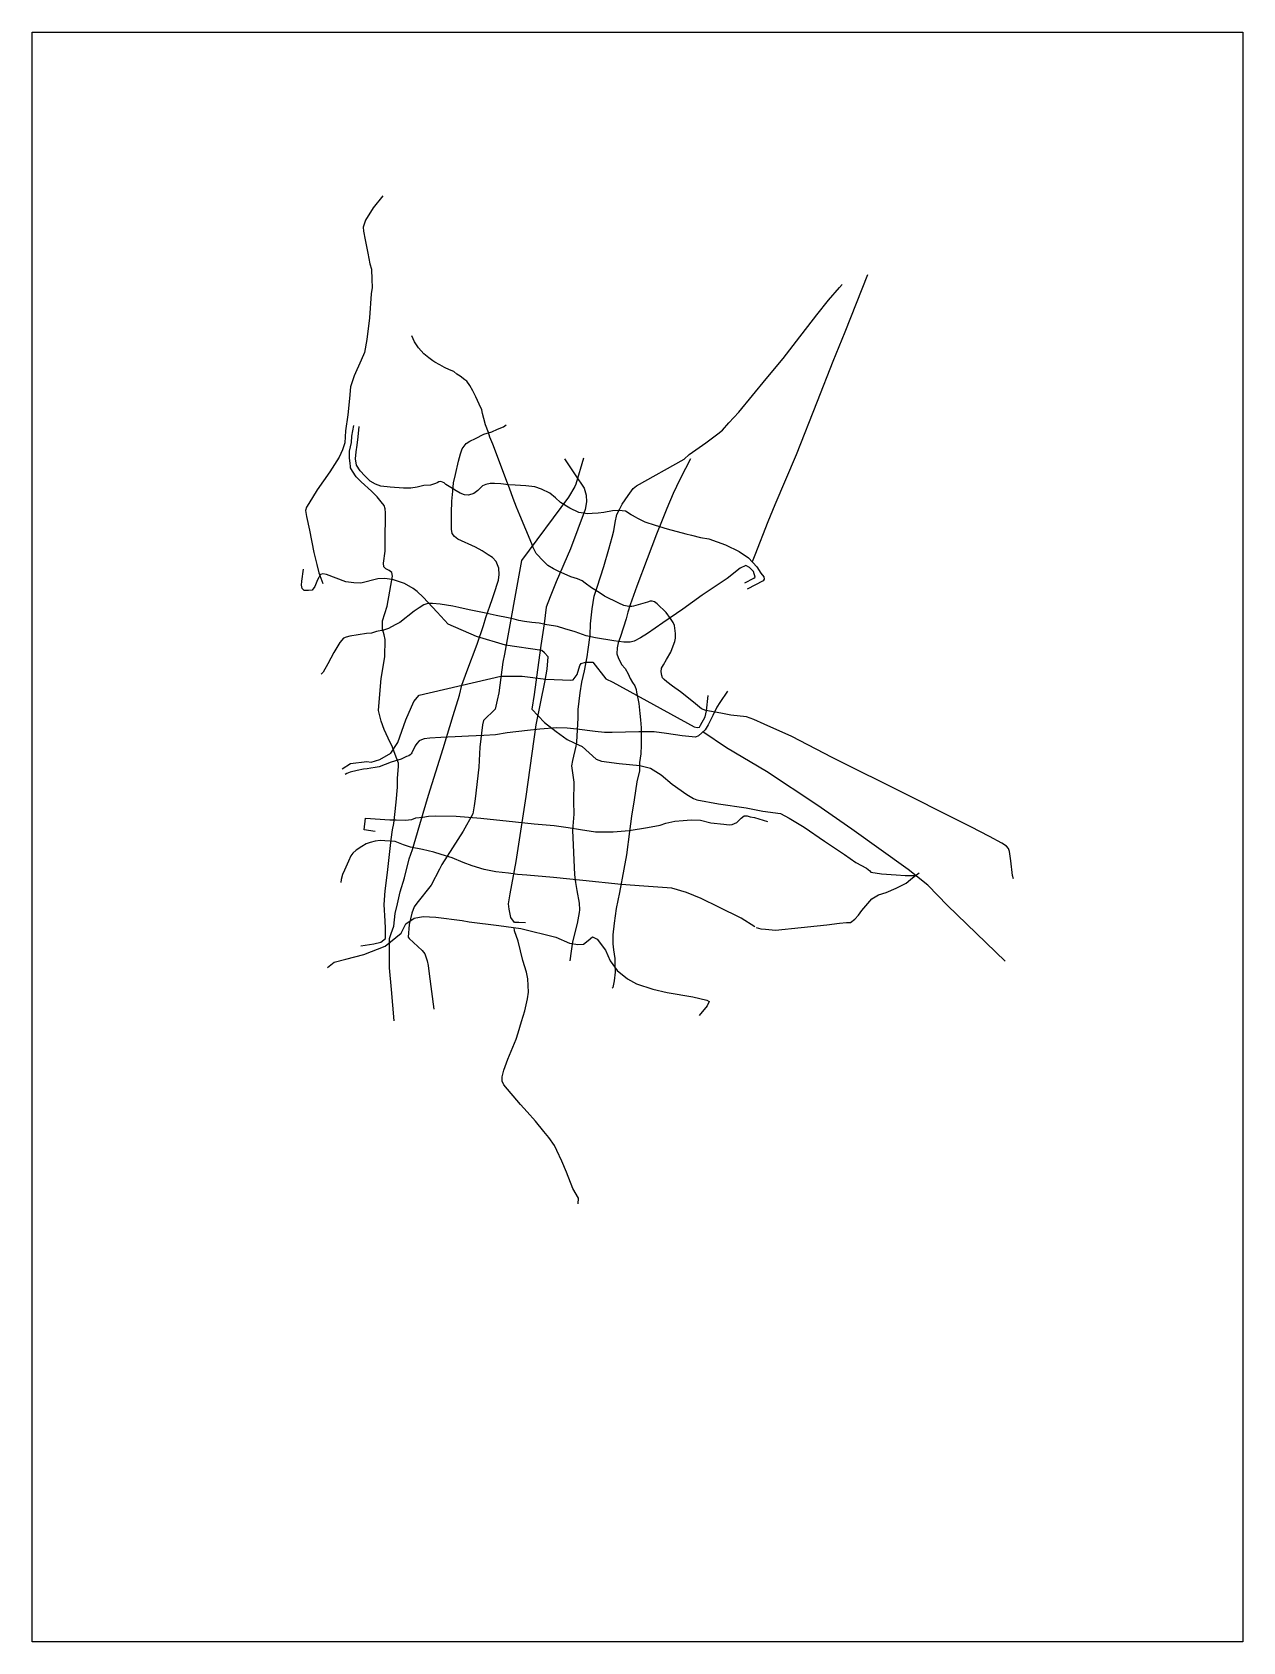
# Model space of a CAD drawing. Header units: inches. Extents: x -99.302 to -98.896, y 19.099 to 19.639.
import ezdxf

# ---------------------------------------------------------------- set-up
doc = ezdxf.new("R2010")
doc.units = ezdxf.units.IN
doc.header["$MEASUREMENT"] = 0
picture_1 = doc.add_image_def('image1.jpg', size_in_pixel=(800, 1063))

msp = doc.modelspace()

# ---------------------------------------------------------------- linework, layer by layer
for points in [[(-99.18457, 19.58451), (-99.18781, 19.58045), (-99.19038, 19.57631), (-99.19121, 19.57399), (-99.19105, 19.57263), (-99.19056, 19.56968), (-99.18967, 19.56531), (-99.1889, 19.56169), (-99.18842, 19.55985), (-99.18822, 19.55642), (-99.18814, 19.55376), (-99.18853, 19.55166), (-99.18905, 19.54359), (-99.18992, 19.53635), (-99.1907, 19.53199), (-99.19186, 19.52937), (-99.19422, 19.52411), (-99.19543, 19.52038), (-99.1958, 19.51655), (-99.19637, 19.51105), (-99.19706, 19.50568), (-99.19732, 19.50169), (-99.19811, 19.49928), (-99.19926, 19.49681), (-99.20237, 19.49191), (-99.20657, 19.48583), (-99.2094, 19.48127), (-99.21019, 19.48001), (-99.21049, 19.47896), (-99.21019, 19.47695), (-99.20924, 19.47235), (-99.20772, 19.4648), (-99.2067, 19.46079), (-99.20611, 19.45803), (-99.20476, 19.45448)], [(-99.02193, 19.55797), (-99.02955, 19.53881), (-99.03349, 19.52892), (-99.03876, 19.51552), (-99.04579, 19.49765), (-99.05298, 19.4808), (-99.05539, 19.47516), (-99.05973, 19.46399), (-99.06061, 19.46171)], [(-99.12175, 19.32782), (-99.12122, 19.3311), (-99.12079, 19.33419), (-99.11923, 19.34042), (-99.11852, 19.34409), (-99.11841, 19.34496), (-99.11858, 19.34726), (-99.11934, 19.35151), (-99.11985, 19.35418), (-99.12014, 19.3567), (-99.12079, 19.37167), (-99.12039, 19.37709), (-99.12048, 19.38129), (-99.12031, 19.38786), (-99.12113, 19.39329), (-99.12084, 19.39503), (-99.11965, 19.39992), (-99.11943, 19.40126), (-99.11906, 19.40935), (-99.11906, 19.41218), (-99.11832, 19.41778), (-99.11778, 19.42139), (-99.11693, 19.42513), (-99.11599, 19.42987), (-99.11565, 19.43234), (-99.11494, 19.43707), (-99.1149, 19.44087), (-99.11435, 19.44599), (-99.11362, 19.45022), (-99.11265, 19.4532), (-99.11043, 19.46014), (-99.10873, 19.46597), (-99.10762, 19.47), (-99.10708, 19.47208), (-99.10657, 19.47489), (-99.10606, 19.47762), (-99.10501, 19.47952), (-99.10429, 19.4811), (-99.10221, 19.48402), (-99.10056, 19.48627), (-99.09943, 19.48726), (-99.08349, 19.4962), (-99.08181, 19.49775), (-99.07615, 19.50164), (-99.07213, 19.50465), (-99.07057, 19.50592), (-99.06843, 19.50832), (-99.06511, 19.51196), (-99.05595, 19.52311), (-99.05025, 19.52988), (-99.04569, 19.53577), (-99.03887, 19.5446), (-99.03497, 19.54947), (-99.0313, 19.55379), (-99.03035, 19.55477)], [(-99.14769, 19.50122), (-99.14861, 19.50354), (-99.14916, 19.50506), (-99.1501, 19.50767), (-99.15068, 19.50979), (-99.15109, 19.51148), (-99.15138, 19.51271), (-99.15226, 19.51459), (-99.15342, 19.51707), (-99.1544, 19.51907), (-99.15534, 19.52092), (-99.15642, 19.52237), (-99.15702, 19.52275), (-99.15859, 19.52396), (-99.15976, 19.52468), (-99.1607, 19.52551), (-99.16217, 19.52612), (-99.16383, 19.52693), (-99.16545, 19.52778), (-99.16711, 19.52864), (-99.16778, 19.52914), (-99.16917, 19.53017), (-99.17087, 19.53144), (-99.17258, 19.5335), (-99.17394, 19.53549), (-99.17489, 19.53755)], [(-99.19201, 19.33291), (-99.18756, 19.3336), (-99.18527, 19.33417), (-99.18373, 19.33531), (-99.18363, 19.33888), (-99.18377, 19.34123), (-99.18415, 19.34675), (-99.18378, 19.35132), (-99.18305, 19.35746), (-99.18177, 19.36859), (-99.18129, 19.37181), (-99.18092, 19.37392), (-99.18056, 19.37694), (-99.18011, 19.38106), (-99.17963, 19.38616), (-99.17961, 19.38914), (-99.17932, 19.39304), (-99.17932, 19.39423), (-99.18042, 19.39705), (-99.18131, 19.39958), (-99.18277, 19.40257), (-99.18416, 19.40544), (-99.18519, 19.40827), (-99.18599, 19.41182), (-99.18568, 19.41599), (-99.18514, 19.42261), (-99.18395, 19.4299), (-99.1838, 19.43568), (-99.18411, 19.43724), (-99.18468, 19.43918), (-99.18468, 19.44189), (-99.18311, 19.44687), (-99.18131, 19.45695), (-99.18158, 19.45818), (-99.1825, 19.45879), (-99.18353, 19.45932), (-99.18422, 19.46001), (-99.18437, 19.46131), (-99.1838, 19.46533), (-99.1838, 19.47136), (-99.18367, 19.4752), (-99.18367, 19.47819), (-99.18376, 19.47944), (-99.18414, 19.48058), (-99.18516, 19.48184), (-99.1865, 19.48357), (-99.18839, 19.48545), (-99.19181, 19.4886), (-99.19348, 19.49025), (-99.19471, 19.4921), (-99.19539, 19.49327), (-99.19546, 19.49384), (-99.19551, 19.49468), (-99.19579, 19.49658), (-99.19574, 19.49884), (-99.19511, 19.50172), (-99.19494, 19.50389), (-99.19431, 19.50749)], [(-99.09929, 19.47648), (-99.10123, 19.4775), (-99.10312, 19.47868), (-99.10537, 19.47893), (-99.10746, 19.47883), (-99.11038, 19.47832), (-99.11232, 19.47806), (-99.11431, 19.47796), (-99.11574, 19.47786), (-99.11875, 19.47832), (-99.12177, 19.4797), (-99.12494, 19.48159), (-99.12662, 19.48317), (-99.12851, 19.4847), (-99.13127, 19.48608), (-99.13352, 19.48684), (-99.13653, 19.48725), (-99.14021, 19.4874), (-99.14245, 19.48752), (-99.14498, 19.48788), (-99.14713, 19.48794), (-99.1485, 19.48794), (-99.15004, 19.48768), (-99.15113, 19.4872), (-99.1527, 19.4857), (-99.15407, 19.48468), (-99.15583, 19.48404), (-99.15721, 19.4842), (-99.15862, 19.4848), (-99.15996, 19.48548), (-99.16171, 19.4866), (-99.16341, 19.48762), (-99.16399, 19.48817), (-99.16514, 19.48861), (-99.16581, 19.48858), (-99.16632, 19.48826), (-99.16693, 19.48804), (-99.16863, 19.48749), (-99.17077, 19.48727), (-99.17301, 19.48676), (-99.17519, 19.48641), (-99.17762, 19.48644), (-99.18217, 19.48673), (-99.18521, 19.48711), (-99.187, 19.48772), (-99.18883, 19.48875), (-99.19066, 19.4906), (-99.19219, 19.4922), (-99.19338, 19.49412), (-99.19373, 19.4963), (-99.1935, 19.4986), (-99.19322, 19.50089), (-99.19283, 19.50364), (-99.19257, 19.50706)], [(-99.18229, 19.33131), (-99.18233, 19.3354), (-99.18174, 19.33708), (-99.18086, 19.33955), (-99.18039, 19.34376), (-99.17965, 19.34701), (-99.17873, 19.35104), (-99.17734, 19.35566), (-99.17576, 19.36204), (-99.17466, 19.36517), (-99.17103, 19.37745), (-99.17011, 19.38037), (-99.16929, 19.38342), (-99.16429, 19.39911), (-99.16101, 19.41012), (-99.15889, 19.41701), (-99.15809, 19.42032), (-99.15642, 19.42498), (-99.15289, 19.43408), (-99.15079, 19.4404), (-99.14999, 19.44301), (-99.14789, 19.44904), (-99.14737, 19.45071), (-99.14577, 19.4556), (-99.14551, 19.4575), (-99.14565, 19.45955), (-99.14659, 19.46181), (-99.14782, 19.46322), (-99.14921, 19.46411), (-99.15119, 19.46539), (-99.15345, 19.46663), (-99.15942, 19.46933), (-99.16055, 19.47016), (-99.16128, 19.47119), (-99.16156, 19.47263), (-99.16154, 19.47819), (-99.16137, 19.48205), (-99.16106, 19.48539), (-99.16085, 19.48824), (-99.16019, 19.49101), (-99.15918, 19.4955), (-99.15854, 19.4979), (-99.15793, 19.49957), (-99.15661, 19.50141), (-99.15543, 19.50223), (-99.15352, 19.50313), (-99.15063, 19.5045), (-99.14801, 19.5053), (-99.14606, 19.50622), (-99.14413, 19.50704), (-99.14316, 19.50765)], [(-98.97285, 19.35534), (-98.97328, 19.35653), (-98.97375, 19.3614), (-98.97423, 19.3645), (-98.97457, 19.36555), (-98.97528, 19.36637), (-98.97681, 19.36732), (-98.98098, 19.36963), (-98.98723, 19.37283), (-98.99478, 19.3766), (-99.00836, 19.38349), (-99.03372, 19.39605), (-99.04726, 19.40308), (-99.05662, 19.40724), (-99.06006, 19.40886), (-99.06249, 19.40967), (-99.06775, 19.41029), (-99.07109, 19.41091), (-99.07615, 19.41186), (-99.07764, 19.41235), (-99.08035, 19.41468), (-99.0847, 19.41808), (-99.08737, 19.42), (-99.0893, 19.42141), (-99.0902, 19.42228), (-99.09071, 19.42284), (-99.09097, 19.42358), (-99.09116, 19.42483), (-99.09101, 19.42604), (-99.0904, 19.42712), (-99.08934, 19.42895), (-99.08796, 19.4314), (-99.08709, 19.43357), (-99.08652, 19.43498), (-99.08636, 19.43615), (-99.08635, 19.43762), (-99.08673, 19.44039), (-99.08713, 19.44134), (-99.08804, 19.44276), (-99.08952, 19.4447), (-99.09247, 19.44765), (-99.09341, 19.4483), (-99.09413, 19.44849), (-99.09487, 19.44849), (-99.09569, 19.44823), (-99.10041, 19.44684), (-99.10098, 19.44675), (-99.10203, 19.44673), (-99.10372, 19.44711), (-99.10532, 19.4479), (-99.11023, 19.45019), (-99.11195, 19.45141), (-99.11457, 19.45298), (-99.11672, 19.4546), (-99.11762, 19.45531), (-99.1192, 19.456), (-99.12144, 19.45674), (-99.12373, 19.45773), (-99.12501, 19.45822), (-99.12731, 19.45936), (-99.12921, 19.46048), (-99.13064, 19.46189), (-99.13307, 19.46448), (-99.13412, 19.46647), (-99.13461, 19.46771), (-99.13865, 19.47734), (-99.13975, 19.48005), (-99.14084, 19.48291), (-99.14209, 19.48642), (-99.14259, 19.48773), (-99.14676, 19.49887), (-99.14769, 19.50122)], [(-99.11723, 19.49652), (-99.11984, 19.48776), (-99.12019, 19.48697), (-99.12223, 19.48344), (-99.13805, 19.46217), (-99.14376, 19.43076), (-99.14433, 19.42805), (-99.14568, 19.41776), (-99.14618, 19.41534), (-99.14682, 19.41228), (-99.15074, 19.40851), (-99.15117, 19.40708), (-99.15203, 19.39953), (-99.15241, 19.39284), (-99.15357, 19.38218), (-99.15392, 19.37982), (-99.15433, 19.37714), (-99.15759, 19.37137), (-99.16478, 19.36016), (-99.16558, 19.35865), (-99.16839, 19.3533), (-99.17317, 19.34726), (-99.17406, 19.34597), (-99.17486, 19.34387), (-99.17576, 19.34008), (-99.17607, 19.3358), (-99.17574, 19.33532), (-99.17141, 19.3313), (-99.17048, 19.33024), (-99.16972, 19.32788), (-99.16936, 19.3263), (-99.16902, 19.32346), (-99.16742, 19.31164)], [(-99.12364, 19.49625), (-99.11999, 19.49091), (-99.11703, 19.48641), (-99.11628, 19.48409), (-99.11623, 19.48181), (-99.11671, 19.47927), (-99.12163, 19.46613), (-99.12645, 19.45505), (-99.12847, 19.44997), (-99.12974, 19.44648), (-99.13043, 19.4409), (-99.13154, 19.43366), (-99.13265, 19.42544), (-99.13376, 19.41724), (-99.13459, 19.41232), (-99.13034, 19.40779), (-99.12639, 19.40481), (-99.12274, 19.40209), (-99.12038, 19.40096), (-99.11763, 19.39977), (-99.11298, 19.39554), (-99.11115, 19.39488), (-99.10531, 19.39412), (-99.09833, 19.39345), (-99.0961, 19.39288), (-99.09477, 19.39252), (-99.09116, 19.39026), (-99.08751, 19.38715), (-99.08252, 19.38366), (-99.08036, 19.38233), (-99.07914, 19.38183), (-99.07196, 19.38057), (-99.06263, 19.37914), (-99.05702, 19.37808)], [(-99.08136, 19.49626), (-99.08471, 19.48975), (-99.08605, 19.48699), (-99.08717, 19.48461), (-99.08922, 19.47965), (-99.09105, 19.4751), (-99.09272, 19.47101), (-99.09591, 19.46272), (-99.09928, 19.4536), (-99.101, 19.44888), (-99.10153, 19.44734), (-99.10238, 19.44479), (-99.10296, 19.44255), (-99.10485, 19.43669), (-99.1056, 19.4346), (-99.10597, 19.43284), (-99.10608, 19.43084), (-99.1056, 19.42961), (-99.10443, 19.42726), (-99.1032, 19.4259), (-99.10227, 19.42418), (-99.10152, 19.42258), (-99.10078, 19.42124), (-99.10005, 19.42016), (-99.0995, 19.41884), (-99.09948, 19.41798), (-99.09869, 19.41416), (-99.09831, 19.41087), (-99.09812, 19.40876), (-99.09783, 19.40605), (-99.0979, 19.40023), (-99.09801, 19.39732), (-99.09845, 19.39436), (-99.09845, 19.39165), (-99.09931, 19.38794), (-99.10023, 19.38192), (-99.10107, 19.37641), (-99.10184, 19.37131), (-99.10281, 19.36344), (-99.10366, 19.35865), (-99.10512, 19.35074), (-99.10631, 19.34539), (-99.10694, 19.34055), (-99.10736, 19.33658), (-99.10743, 19.33359), (-99.10717, 19.33157), (-99.10668, 19.32868), (-99.10669, 19.32669), (-99.10662, 19.32404), (-99.10698, 19.32111), (-99.10742, 19.31891), (-99.10755, 19.31873)], [(-99.09929, 19.47648), (-99.09664, 19.47509), (-99.09321, 19.47406), (-99.08912, 19.47283), (-99.08285, 19.47115), (-99.08103, 19.47067), (-99.07795, 19.46984), (-99.07518, 19.46945), (-99.06955, 19.46741), (-99.06494, 19.46513), (-99.06189, 19.46306), (-99.05905, 19.46006), (-99.05766, 19.45793), (-99.05673, 19.45673), (-99.05661, 19.45586), (-99.05688, 19.45539), (-99.06231, 19.45252)], [(-99.06306, 19.45464), (-99.06008, 19.4562), (-99.05961, 19.45661), (-99.06015, 19.45843), (-99.06147, 19.45986), (-99.06276, 19.4605), (-99.06466, 19.45962), (-99.06903, 19.45613), (-99.07742, 19.45053), (-99.08389, 19.44585), (-99.0906, 19.4412), (-99.09569, 19.43768), (-99.09813, 19.43619), (-99.10027, 19.43506), (-99.10152, 19.43476), (-99.10366, 19.43476), (-99.10701, 19.43523), (-99.11315, 19.43619), (-99.11631, 19.43693), (-99.12001, 19.43819), (-99.12351, 19.43928), (-99.12593, 19.44002), (-99.1273, 19.4403), (-99.12956, 19.44061), (-99.13207, 19.4411), (-99.13461, 19.4414), (-99.13706, 19.44173), (-99.1389, 19.44201), (-99.14047, 19.44246), (-99.14254, 19.44298), (-99.14653, 19.44374), (-99.1506, 19.44458), (-99.15559, 19.44563), (-99.15908, 19.44643), (-99.16108, 19.44682), (-99.1632, 19.4472), (-99.16533, 19.44747), (-99.16791, 19.44771), (-99.16944, 19.44773), (-99.17087, 19.44728), (-99.17233, 19.44626), (-99.17404, 19.4452), (-99.17892, 19.4414), (-99.18047, 19.44053), (-99.18266, 19.43934), (-99.18436, 19.43875), (-99.1867, 19.43832), (-99.18841, 19.43783), (-99.19005, 19.43772), (-99.19569, 19.43676), (-99.19693, 19.4364), (-99.19778, 19.43606), (-99.19904, 19.43468), (-99.20106, 19.43135), (-99.20306, 19.42746), (-99.20466, 19.42468), (-99.20525, 19.42398)], [(-99.13673, 19.34062), (-99.13898, 19.34069), (-99.14039, 19.34076), (-99.14159, 19.34245), (-99.14222, 19.34519), (-99.14236, 19.34701), (-99.14187, 19.35039), (-99.13983, 19.36114), (-99.13652, 19.38297), (-99.13314, 19.40703), (-99.13004, 19.42196), (-99.12941, 19.42568), (-99.12913, 19.42983), (-99.13032, 19.43117), (-99.13117, 19.43201), (-99.1434, 19.43377), (-99.15311, 19.43665), (-99.1626, 19.44086), (-99.16634, 19.44483), (-99.17105, 19.44989), (-99.1731, 19.4518), (-99.17435, 19.4528), (-99.17727, 19.45448), (-99.18105, 19.45567), (-99.18161, 19.45583), (-99.18391, 19.45608), (-99.18622, 19.45605), (-99.19199, 19.45454), (-99.19428, 19.45462), (-99.197, 19.45506), (-99.20345, 19.4575), (-99.20473, 19.45766), (-99.20551, 19.45747), (-99.20653, 19.45572), (-99.20736, 19.4534), (-99.20833, 19.45223), (-99.20958, 19.45207), (-99.21102, 19.45207), (-99.21169, 19.45279), (-99.21193, 19.45384), (-99.21182, 19.4552), (-99.21121, 19.45927)], [(-99.19825, 19.39225), (-99.1954, 19.39402), (-99.1899, 19.39473), (-99.18848, 19.39456), (-99.18563, 19.39544), (-99.1819, 19.39758), (-99.17959, 19.40113), (-99.17688, 19.40867), (-99.17421, 19.4149), (-99.17243, 19.41701), (-99.14494, 19.42335), (-99.14271, 19.42335), (-99.13781, 19.42335), (-99.12991, 19.42235), (-99.12145, 19.42202), (-99.12067, 19.4221), (-99.11935, 19.42391), (-99.11851, 19.42697), (-99.11802, 19.4276), (-99.11656, 19.42802), (-99.11405, 19.42802), (-99.10972, 19.42251), (-99.10735, 19.42133), (-99.08011, 19.40636), (-99.07904, 19.40612), (-99.07834, 19.40629), (-99.0779, 19.40695), (-99.07637, 19.40975), (-99.07589, 19.41172), (-99.07541, 19.41684)], [(-99.0689, 19.41835), (-99.07145, 19.41453), (-99.07242, 19.41296), (-99.07383, 19.41014), (-99.07541, 19.40703), (-99.07635, 19.40532), (-99.07859, 19.40334), (-99.07966, 19.40291), (-99.08411, 19.40334), (-99.08932, 19.40409), (-99.09355, 19.40473), (-99.0986, 19.40473), (-99.10757, 19.40442), (-99.11023, 19.40451), (-99.11327, 19.4048), (-99.11948, 19.4056), (-99.12272, 19.40594), (-99.12618, 19.40598), (-99.13193, 19.4056), (-99.13602, 19.40514), (-99.14285, 19.40438), (-99.14676, 19.40368), (-99.15064, 19.40345), (-99.15588, 19.40328), (-99.16027, 19.40305), (-99.16511, 19.40282), (-99.16878, 19.40255), (-99.17074, 19.40234), (-99.17158, 19.402), (-99.17236, 19.40162), (-99.17316, 19.40082), (-99.17372, 19.40004), (-99.17485, 19.39768), (-99.17506, 19.39726), (-99.17537, 19.39694), (-99.1759, 19.39661), (-99.17666, 19.3964), (-99.17847, 19.39555), (-99.18176, 19.3945), (-99.18586, 19.39292), (-99.18719, 19.39271), (-99.18862, 19.3925), (-99.18988, 19.39233), (-99.19102, 19.39218), (-99.19322, 19.39172), (-99.19549, 19.39121), (-99.19667, 19.39069), (-99.1972, 19.39041)], [(-98.97568, 19.32779), (-98.99501, 19.34642), (-99.00168, 19.35323), (-99.0082, 19.35848), (-99.02712, 19.37207), (-99.03896, 19.38024), (-99.05585, 19.39143), (-99.06927, 19.39937), (-99.07718, 19.40464)], [(-99.18713, 19.37126), (-99.19082, 19.37182), (-99.19044, 19.37568), (-99.18225, 19.3752), (-99.18009, 19.3752), (-99.17703, 19.37509), (-99.17487, 19.37533), (-99.17355, 19.37579), (-99.17118, 19.3761), (-99.1693, 19.37645), (-99.16696, 19.37648), (-99.15998, 19.37641), (-99.15166, 19.37575), (-99.14005, 19.37453), (-99.13378, 19.37384), (-99.12709, 19.37325), (-99.12232, 19.37262), (-99.11826, 19.37189), (-99.11325, 19.37116), (-99.10994, 19.37116), (-99.10722, 19.37116), (-99.10454, 19.37133), (-99.1019, 19.37157), (-99.0957, 19.37255), (-99.0915, 19.37339), (-99.08955, 19.37409), (-99.08652, 19.37475), (-99.08381, 19.37489), (-99.08106, 19.37513), (-99.07799, 19.37503), (-99.07451, 19.37416), (-99.07015, 19.37377), (-99.06831, 19.37353), (-99.06733, 19.37363), (-99.06575, 19.37423), (-99.06519, 19.37482), (-99.06429, 19.37573), (-99.06331, 19.37646), (-99.06227, 19.37656), (-99.06129, 19.37618), (-99.05983, 19.37597), (-99.05544, 19.37465)], [(-99.05702, 19.37808), (-99.05109, 19.37729), (-99.04824, 19.37575), (-99.04318, 19.37272), (-99.03634, 19.36803), (-99.02961, 19.36349), (-99.02577, 19.36084), (-99.02226, 19.35891), (-99.02114, 19.35802), (-99.02073, 19.35761), (-99.01715, 19.35708), (-99.01228, 19.3567), (-99.0093, 19.35647), (-99.00686, 19.35652), (-99.00576, 19.35651)], [(-99.05974, 19.3393), (-99.0643, 19.34221), (-99.07178, 19.34584), (-99.07773, 19.34876), (-99.08262, 19.35079), (-99.08757, 19.35227), (-99.09703, 19.35293), (-99.10463, 19.35348), (-99.1175, 19.3548), (-99.12724, 19.35578), (-99.1362, 19.35664), (-99.1394, 19.35686), (-99.14243, 19.3573), (-99.14667, 19.35778), (-99.1506, 19.35851), (-99.15455, 19.35978), (-99.15766, 19.3609), (-99.1613, 19.36237), (-99.16495, 19.36356), (-99.16751, 19.36427), (-99.17131, 19.36525), (-99.17533, 19.366), (-99.1776, 19.3668), (-99.18039, 19.36788), (-99.18389, 19.36818), (-99.18546, 19.36827), (-99.18713, 19.36799), (-99.18879, 19.3676), (-99.19015, 19.36711), (-99.19164, 19.3662), (-99.19353, 19.36505), (-99.19469, 19.36403), (-99.19536, 19.36304), (-99.19614, 19.36134), (-99.19744, 19.35831), (-99.19808, 19.35682), (-99.19862, 19.35518), (-99.19873, 19.35419)], [(-99.05926, 19.33909), (-99.05769, 19.33856), (-99.05619, 19.3385), (-99.05278, 19.33821), (-99.04949, 19.33852), (-99.04739, 19.33871), (-99.03557, 19.33997), (-99.03128, 19.3405), (-99.02897, 19.34072), (-99.02758, 19.34075), (-99.02611, 19.34189), (-99.02496, 19.34314), (-99.02383, 19.34478), (-99.02181, 19.34715), (-99.0204, 19.34866), (-99.01823, 19.34999), (-99.01565, 19.35081), (-99.01233, 19.35229), (-99.00888, 19.35387), (-99.00745, 19.35511), (-99.00621, 19.35619), (-99.00457, 19.35737)], [(-99.20317, 19.3256), (-99.20087, 19.32741), (-99.19703, 19.32845), (-99.19095, 19.32998), (-99.18383, 19.33277), (-99.17846, 19.3371), (-99.17688, 19.34027), (-99.17408, 19.34219), (-99.17101, 19.34273), (-99.16674, 19.34252), (-99.15792, 19.34142), (-99.15562, 19.34098), (-99.14562, 19.33973), (-99.13823, 19.33869), (-99.1265, 19.33579), (-99.12196, 19.33376), (-99.11911, 19.33333), (-99.11725, 19.33349), (-99.11566, 19.33469), (-99.11418, 19.33595), (-99.11264, 19.33513), (-99.10985, 19.33146), (-99.1083, 19.32784), (-99.10589, 19.32467), (-99.10249, 19.32188), (-99.09948, 19.32012), (-99.094, 19.31837), (-99.08913, 19.31728), (-99.08053, 19.31574), (-99.07584, 19.3147), (-99.07508, 19.31426), (-99.07573, 19.31273), (-99.07836, 19.3095)], [(-99.11899, 19.2464), (-99.11886, 19.24826), (-99.12085, 19.2515), (-99.12296, 19.25702), (-99.12448, 19.26066), (-99.12619, 19.26428), (-99.12697, 19.26587), (-99.1289, 19.26856), (-99.13057, 19.27064), (-99.13337, 19.27413), (-99.13614, 19.27724), (-99.13834, 19.27963), (-99.14398, 19.2863), (-99.14457, 19.28748), (-99.14454, 19.28894), (-99.14393, 19.29124), (-99.14266, 19.29486), (-99.13985, 19.30158), (-99.13914, 19.30374), (-99.13799, 19.3075), (-99.13696, 19.31107), (-99.13604, 19.31508), (-99.13574, 19.31739), (-99.13577, 19.31963), (-99.13596, 19.32188), (-99.1364, 19.3241), (-99.13763, 19.32801), (-99.13914, 19.33449), (-99.14044, 19.33798), (-99.14054, 19.33906)], [(-99.18081, 19.30779), (-99.18167, 19.31829), (-99.1823, 19.3255), (-99.18229, 19.33131)]]:
    msp.add_lwpolyline(points)

# ---------------------------------------------------------------- pictures from other files: only their frames are drawn
image = msp.add_image(picture_1, insert=(-99.30228, 19.09944), size_in_units=(0.40636, 0.53995))
image.dxf.flags = 7

doc.saveas('drawing.dxf')
